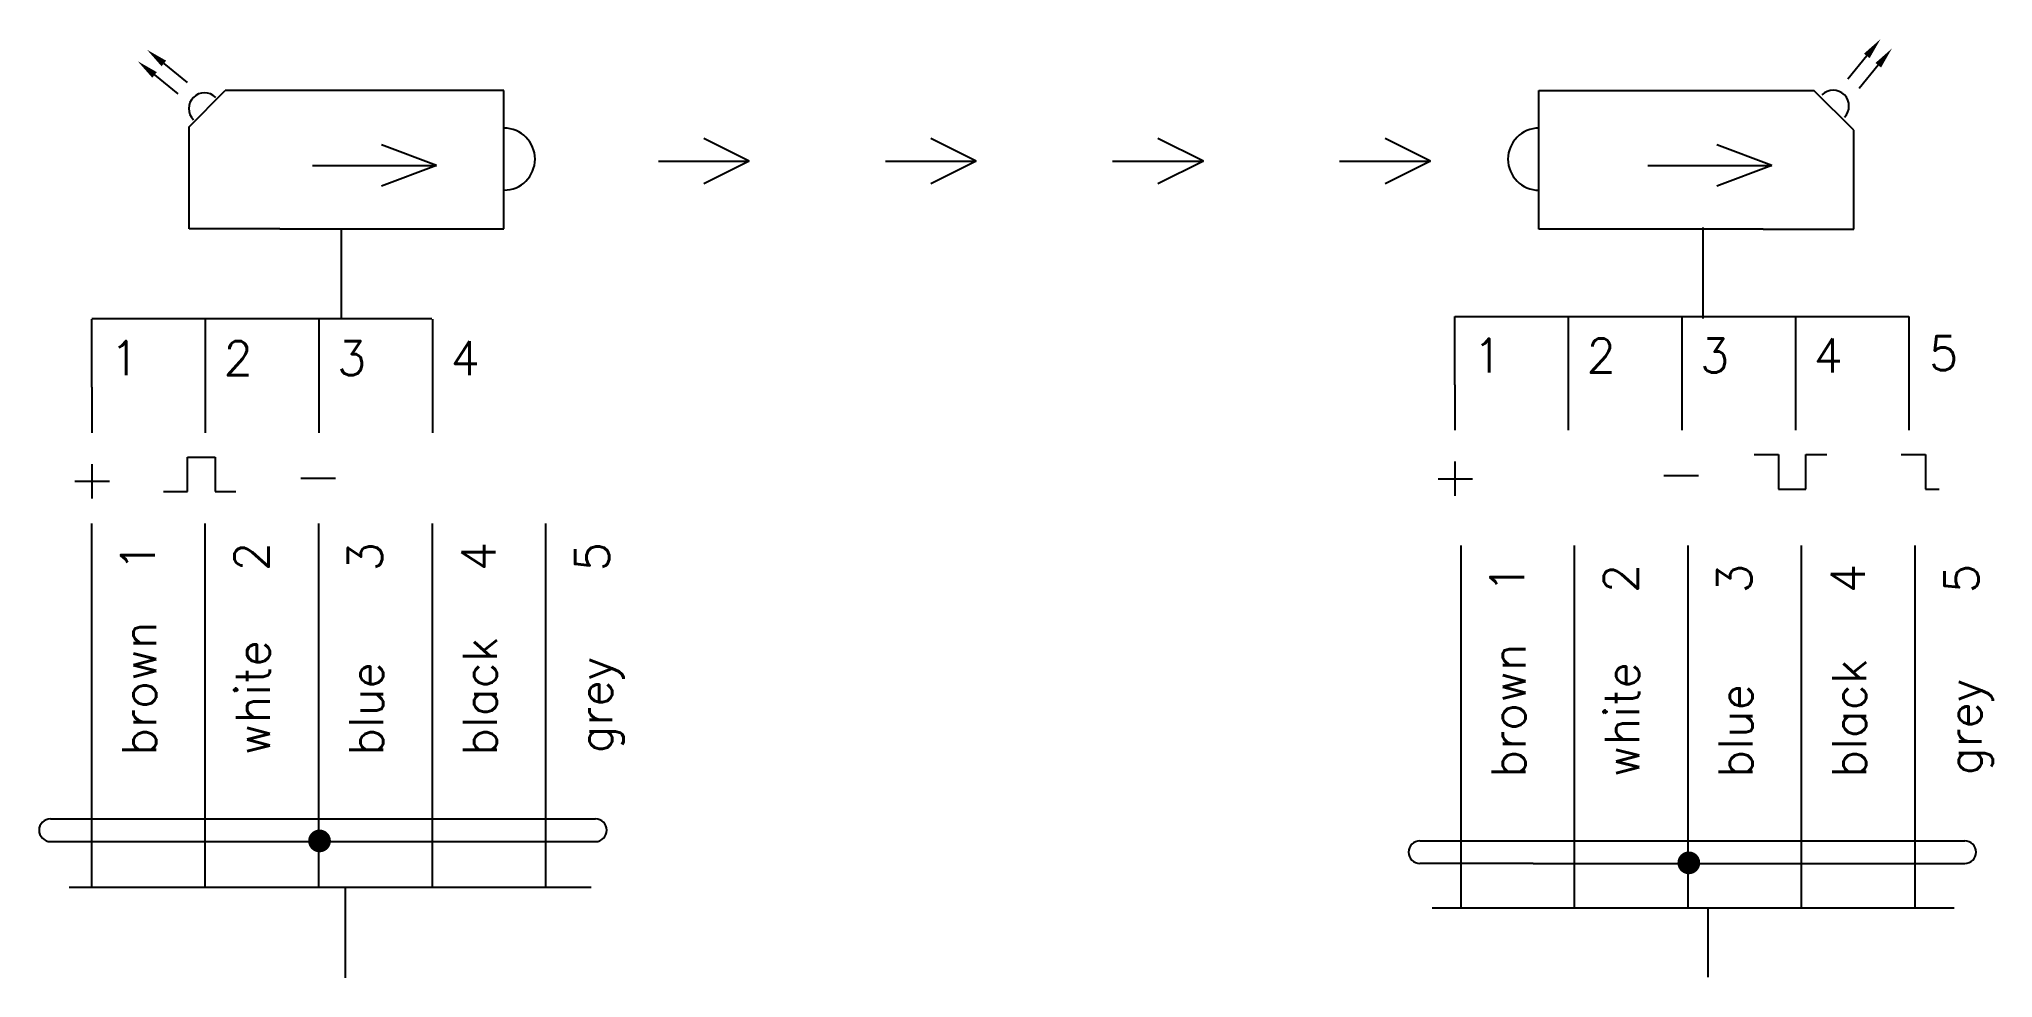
# Model space of a CAD drawing. Header units: millimetres. Extents: x 145.2 to 231.3, y 130.6 to 172.
import ezdxf

# ---------------------------------------------------------------- set-up
doc = ezdxf.new("R2010")
doc.units = ezdxf.units.MM
for name, color, linetype in [('1', 7, 'Continuous'), ('2', 7, 'Continuous'), ('20', 7, 'Continuous'), ('FIN', 1, 'Continuous')]:
    doc.layers.add(name, color=color, linetype=linetype)
doc.styles.add('T0', font='ROMANS.SHX')

msp = doc.modelspace()

# ---------------------------------------------------------------- linework, layer by layer
for p, q in [((151.84, 168.07), (153.446, 169.692)), ((155.856, 169.692), (153.446, 169.692)), ((165.725, 169.692), (155.856, 169.692)), ((165.725, 163.594), (165.725, 169.692)), ((211.305, 169.691), (221.174, 169.691)), ((211.305, 163.592), (211.305, 169.691)), ((221.174, 169.691), (223.416, 169.691)), ((225.17, 167.938), (223.416, 169.691)), ((151.84, 168.07), (151.84, 163.601)), ((225.176, 163.592), (225.17, 167.938)), ((162.752, 166.385), (160.324, 167.296)), ((221.561, 166.385), (219.133, 167.296)), ((157.285, 166.385), (162.752, 166.385)), ((157.285, 166.385), (162.752, 166.385)), ((162.752, 166.385), (160.324, 165.474)), ((216.094, 166.385), (221.561, 166.385)), ((216.094, 166.385), (221.561, 166.385)), ((221.561, 166.385), (219.133, 165.474)), ((152.853, 163.594), (151.853, 163.594)), ((155.856, 163.594), (152.853, 163.594)), ((155.856, 163.594), (165.725, 163.594)), ((221.174, 163.592), (211.305, 163.592)), ((221.174, 163.592), (224.176, 163.592)), ((224.176, 163.592), (225.176, 163.592))]:
    msp.add_line(p, q)
at = {"color": 0}
for p, q in [((147.569, 156.625), (147.569, 159.625)), ((207.598, 156.738), (207.598, 159.738))]:
    msp.add_line(p, q, dxfattribs=at)
for centre, start, end in [((165.725, 166.67), 270, 90), ((211.305, 166.668), 90, 270)]:
    msp.add_arc(centre, 1.366, start, end)
at = {"layer": '1'}
for p, q in [((147.589, 151.727), (147.589, 153.245)), ((151.79, 152.031), (151.79, 153.549)), ((151.79, 153.549), (153.004, 153.549)), ((153.004, 153.549), (153.004, 152.031)), ((207.619, 151.841), (207.619, 153.359)), ((220.784, 153.662), (221.85, 153.662)), ((221.85, 153.662), (221.85, 152.144)), ((223.064, 152.144), (223.064, 153.662)), ((223.064, 153.662), (223.981, 153.662)), ((227.258, 153.662), (228.324, 153.662)), ((228.324, 153.662), (228.324, 152.144)), ((146.83, 152.486), (148.349, 152.486)), ((156.777, 152.628), (158.297, 152.628)), ((206.859, 152.6), (208.379, 152.6)), ((216.807, 152.742), (218.326, 152.742)), ((150.725, 152.031), (151.79, 152.031)), ((153.004, 152.031), (153.921, 152.031)), ((221.85, 152.144), (223.064, 152.144)), ((228.324, 152.144), (228.931, 152.144))]:
    msp.add_line(p, q, dxfattribs=at)
at = {"layer": '2'}
for centre, start, end in [((152.54, 168.894), 45, 225), ((224.262, 169.006), 315, 135)]:
    msp.add_arc(centre, 0.696, start, end, dxfattribs=at)
at = {"layer": '20'}
for p, q in [((176.525, 166.574), (174.525, 167.574)), ((186.525, 166.574), (184.525, 167.574)), ((196.525, 166.574), (194.525, 167.574)), ((206.525, 166.574), (204.525, 167.574)), ((172.525, 166.574), (176.525, 166.574)), ((176.525, 166.574), (174.525, 165.574)), ((182.525, 166.574), (186.525, 166.574)), ((186.525, 166.574), (184.525, 165.574)), ((192.525, 166.574), (196.525, 166.574)), ((196.525, 166.574), (194.525, 165.574)), ((202.525, 166.574), (206.525, 166.574)), ((206.525, 166.574), (204.525, 165.574)), ((158.569, 159.625), (158.569, 163.625)), ((218.543, 159.66), (218.543, 163.66)), ((147.568, 159.649), (162.553, 159.649)), ((152.569, 159.625), (152.569, 154.625)), ((157.569, 159.625), (157.569, 154.625)), ((162.569, 159.625), (162.569, 154.625)), ((207.598, 159.738), (227.598, 159.738)), ((212.598, 159.738), (212.598, 154.738)), ((217.598, 159.738), (217.598, 154.738)), ((222.598, 159.738), (222.598, 154.738)), ((227.598, 159.738), (227.598, 154.738)), ((147.569, 156.625), (147.569, 154.625)), ((207.598, 156.738), (207.598, 154.738)), ((147.569, 134.625), (147.569, 150.625)), ((152.569, 134.625), (152.569, 150.625)), ((157.569, 134.625), (157.569, 150.625)), ((162.569, 134.625), (162.569, 150.625)), ((167.569, 134.625), (167.569, 150.625)), ((207.873, 133.66), (207.873, 149.66)), ((212.873, 133.66), (212.873, 149.66)), ((217.873, 133.66), (217.873, 149.66)), ((222.873, 133.66), (222.873, 149.66)), ((227.873, 133.66), (227.873, 149.66)), ((145.75, 137.625), (169.75, 137.625)), ((145.75, 136.625), (169.75, 136.625)), ((206.054, 136.66), (230.054, 136.66)), ((210.554, 135.66), (206.054, 135.66)), ((211.054, 135.66), (209.054, 135.66)), ((211.054, 135.66), (229.554, 135.66)), ((229.554, 135.66), (230.054, 135.66)), ((146.569, 134.625), (169.569, 134.625)), ((149.569, 134.625), (150.569, 134.625)), ((158.75, 133.625), (158.75, 134.562)), ((158.75, 130.625), (158.75, 133.625)), ((206.598, 133.703), (229.598, 133.703)), ((209.598, 133.703), (210.598, 133.703)), ((218.75, 130.66), (218.75, 133.66))]:
    msp.add_line(p, q, dxfattribs=at)
at = {"layer": '20', "const_width": 0.5}
for points in [[(157.351, 136.655, 1), (157.851, 136.655, 1)], [(217.655, 135.69, 1), (218.155, 135.69, 1)]]:
    msp.add_lwpolyline(points, format="xyb", close=True, dxfattribs=at)
at = {"layer": '20'}
for centre, start, end in [((145.75, 137.125), 90, 270), ((169.75, 137.125), 270, 90), ((206.064, 136.16), 90, 270), ((230.054, 136.16), 270, 90)]:
    msp.add_arc(centre, 0.5, start, end, dxfattribs=at)
at = {"layer": 'FIN', "color": 7, "linetype": 'ByBlock'}
for p, q in [((150.334, 170.375), (151.359, 169.54)), ((150.745, 170.88), (151.77, 170.045)), ((225.744, 171.212), (224.909, 170.187)), ((226.248, 170.801), (225.413, 169.776))]:
    msp.add_line(p, q, dxfattribs=at)
for points in [[(150.845, 171.003), (150.644, 170.756), (150.004, 171.483)], [(225.867, 171.112), (225.62, 171.313), (226.347, 171.953)], [(226.371, 170.701), (226.124, 170.902), (226.851, 171.542)], [(150.435, 170.499), (150.234, 170.252), (149.594, 170.978)]]:
    msp.add_solid(points, dxfattribs=at)

# ---------------------------------------------------------------- texts
at = {"layer": '1', "style": 'T0'}
for s, p in [('1', (148.374, 157.158)), ('2', (153.374, 157.158)), ('3', (158.374, 157.158)), ('4', (163.374, 157.158)), ('1', (208.403, 157.271)), ('2', (213.403, 157.271)), ('3', (218.403, 157.271)), ('4', (223.403, 157.271)), ('5', (228.489, 157.374))]:
    msp.add_text(s, height=1.5, dxfattribs=at).set_placement(p)
for s, p in [(' 1', (150.354, 147.501)), (' 2', (155.354, 147.501)), (' 3', (160.354, 147.501)), (' 4', (165.354, 147.501)), (' 5', (170.354, 147.501)), (' 1', (210.658, 146.537)), (' 2', (215.658, 146.537)), (' 3', (220.658, 146.537)), (' 4', (225.658, 146.537)), (' 5', (230.658, 146.537)), ('brown', (150.408, 140.41)), ('black', (165.408, 140.41)), ('white ', (155.408, 140.41)), ('grey', (170.494, 140.513)), ('brown', (210.712, 139.446)), ('blue', (160.408, 140.41)), ('white ', (215.712, 139.446)), ('black', (225.712, 139.446)), ('blue', (220.712, 139.446)), ('grey', (230.798, 139.549))]:
    msp.add_text(s, height=1.5, rotation=90, dxfattribs=at).set_placement(p)

doc.saveas('drawing.dxf')
